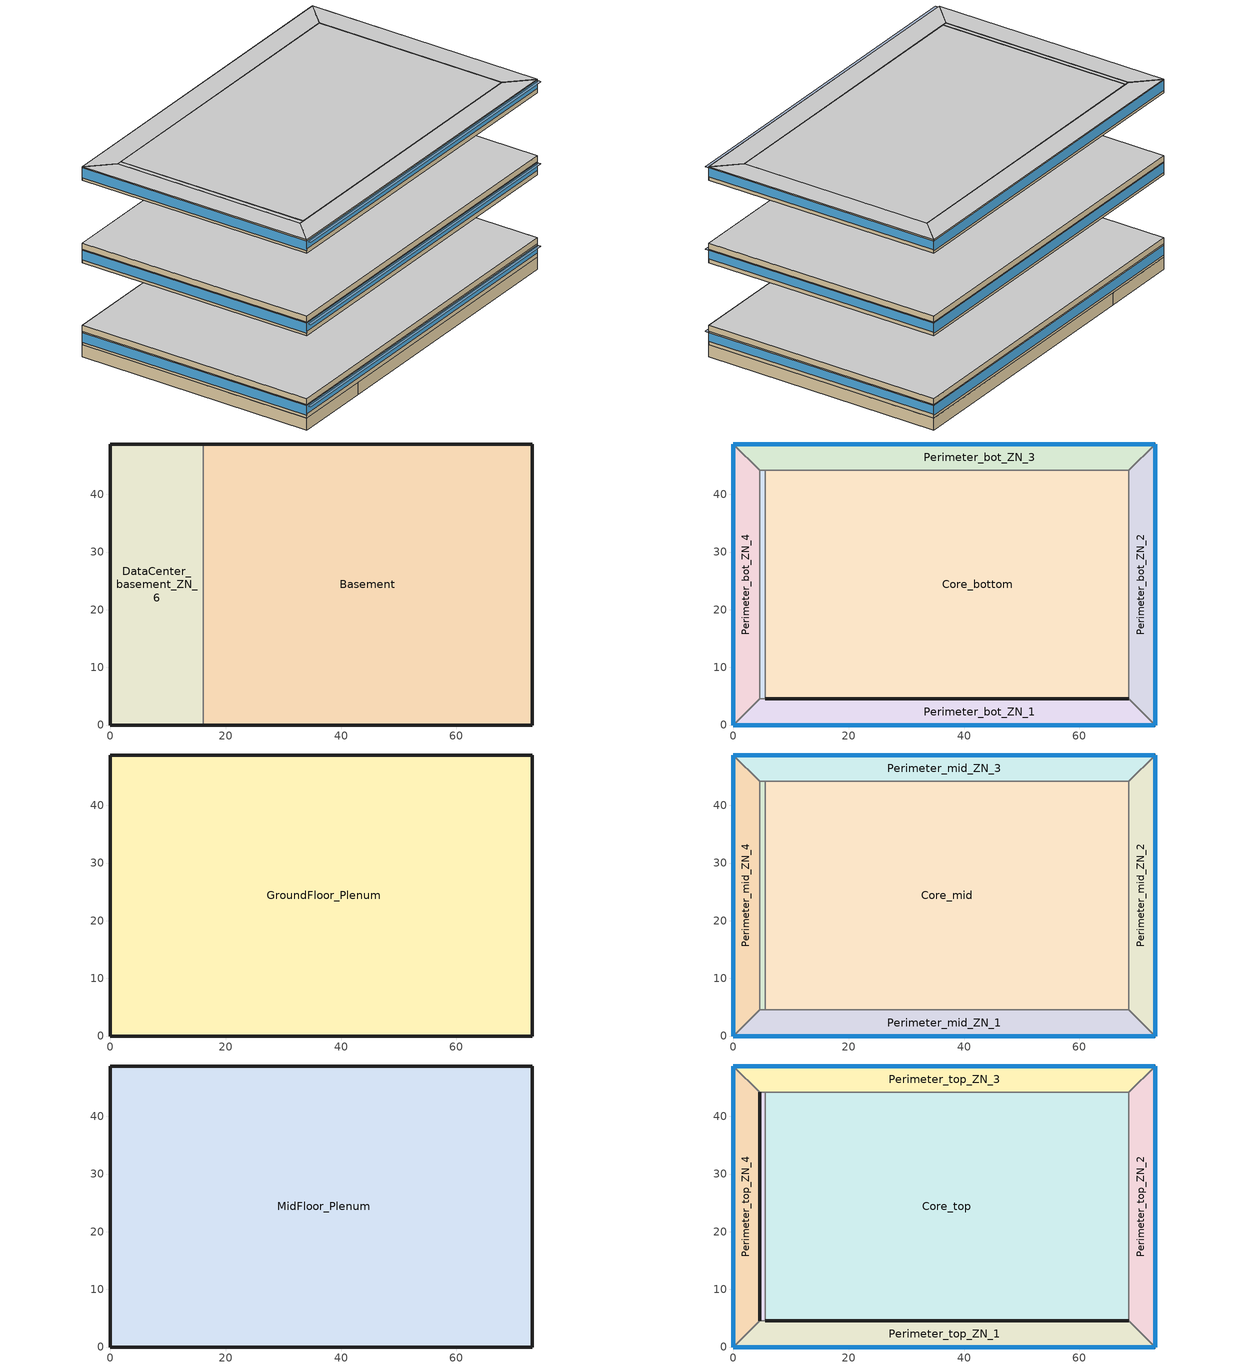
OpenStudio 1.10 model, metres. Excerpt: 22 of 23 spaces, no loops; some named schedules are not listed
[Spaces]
DataCenter_basement_ZN_6
 floor ground (Basement Floor construction): 16.08,48.74 16.08,0 0,0 0,48.74 z-2.44
 wall to Basement: 16.08,0 16.08,48.74 z-2.44:0
 wall ground (Basement Wall construction): 16.08,48.74 0,48.74 0,0 16.08,0 z-2.44:0
Basement
 floor ground (Basement Floor construction): 73.11,48.74 73.11,0 16.08,0 16.08,48.74 z-2.44
 wall ground (Basement Wall construction): 16.08,0 73.11,0 73.11,48.74 16.08,48.74 z-2.44:0
Perimeter_bot_ZN_2
 floor to Basement: 73.11,48.74 73.11,0 68.53,4.57 68.53,44.16 z0
 wall outside: 73.11,0 73.11,48.74 z0:2.74
 wall to Perimeter_bot_ZN_1: 68.53,4.57 73.11,0 z0:2.74
 wall to Perimeter_bot_ZN_3: 73.11,48.74 68.53,44.16 z0:2.74
 wall to Core_bottom: 68.53,44.16 68.53,4.57 z0:2.74
 window: 73.11,0 73.11,48.74 z0.72:2.5
Core_bottom
 floor to DataCenter_basement_ZN_6: 16.08,44.16 16.08,4.57 5.49,4.57 5.49,44.16 z0
 floor to Basement: 68.53,44.16 68.53,4.57 16.08,4.57 16.08,44.16 z0
 wall outside: 5.49,4.57 68.53,4.57 z0:2.74
 wall to Perimeter_bot_ZN_3: 68.53,44.16 5.49,44.16 z0:2.74
 wall to DataCenter_bot_ZN_6: 5.49,44.16 5.49,4.57 z0:2.74
Perimeter_bot_ZN_3
 floor to Basement: 73.11,48.74 68.53,44.16 16.08,44.16 16.08,48.74 z0
 floor to DataCenter_basement_ZN_6: 16.08,48.74 16.08,44.16 4.57,44.16 0,48.74 z0
 wall outside: 73.11,48.74 0,48.74 z0:2.74
 wall to DataCenter_bot_ZN_6: 4.57,44.16 5.49,44.16 z0:2.74
 wall to Perimeter_bot_ZN_4: 0,48.74 4.57,44.16 z0:2.74
 window: 73.11,48.74 0,48.74 z0.52:2.5
DataCenter_bot_ZN_6
 floor to DataCenter_basement_ZN_6: 5.49,44.16 5.49,4.57 4.57,4.57 4.57,44.16 z0
 wall to Perimeter_bot_ZN_1: 4.57,4.57 5.49,4.57 z0:2.74
 wall to Perimeter_bot_ZN_4: 4.57,44.16 4.57,4.57 z0:2.74
Perimeter_bot_ZN_4
 floor to DataCenter_basement_ZN_6: 0,48.74 4.57,44.16 4.57,4.57 0,0 z0
 wall outside: 0,48.74 0,0 z0:2.74
 wall to Perimeter_bot_ZN_1: 0,0 4.57,4.57 z0:2.74
 window: 0,48.74 0,0 z0.52:2.5
Perimeter_bot_ZN_1
 floor to Basement: 68.53,4.57 73.11,0 16.08,0 16.08,4.57 z0
 floor to DataCenter_basement_ZN_6: 16.08,4.57 16.08,0 0,0 4.57,4.57 z0
 wall outside: 0,0 73.11,0 z0:2.74
 wall to Core_top: 68.53,4.57 5.49,4.57 z0:2.74
 window: 0,0 73.11,0 z0.91:2.5
GroundFloor_Plenum
 floor to Perimeter_bot_ZN_3: 73.11,48.74 68.53,44.16 4.57,44.16 0,48.74 z2.74
 floor to Core_bottom: 68.53,44.16 68.53,4.57 5.49,4.57 5.49,44.16 z2.74
 floor to DataCenter_bot_ZN_6: 5.49,44.16 5.49,4.57 4.57,4.57 4.57,44.16 z2.74
 floor to Perimeter_bot_ZN_2: 73.11,48.74 73.11,0 68.53,4.57 68.53,44.16 z2.74
 floor to Perimeter_bot_ZN_1: 68.53,4.57 73.11,0 0,0 4.57,4.57 z2.74
 floor to Perimeter_bot_ZN_4: 0,48.74 4.57,44.16 4.57,4.57 0,0 z2.74
 wall outside: 73.11,48.74 0,48.74 0,0 73.11,0 73.11,48.74 z2.74:3.96
 ceiling adiabatic (Floor Adiabatic construction): 73.11,0 73.11,48.74 0,48.74 0,0 z3.96
Perimeter_mid_ZN_3
 floor adiabatic (Floor Adiabatic construction): 73.11,48.74 68.53,44.16 4.57,44.16 0,48.74 z16.77
 wall outside: 73.11,48.74 0,48.74 z16.77:19.51
 wall to Core_mid: 5.49,44.16 68.53,44.16 z16.77:19.51
 wall to Perimeter_mid_ZN_2: 68.53,44.16 73.11,48.74 z16.77:19.51
 wall to DataCenter_mid_ZN_6: 4.57,44.16 5.49,44.16 z16.77:19.51
 wall to Perimeter_mid_ZN_4: 0,48.74 4.57,44.16 z16.77:19.51
 window: 73.11,48.74 0,48.74 z17.29:19.27
Perimeter_mid_ZN_2
 floor adiabatic (Floor Adiabatic construction): 73.11,48.74 73.11,0 68.53,4.57 68.53,44.16 z16.77
 wall outside: 73.11,0 73.11,48.74 z16.77:19.51
 wall to Core_mid: 68.53,44.16 68.53,4.57 z16.77:19.51
 wall to Perimeter_mid_ZN_1: 68.53,4.57 73.11,0 z16.77:19.51
 window: 73.11,0 73.11,48.74 z17.49:19.27
Perimeter_mid_ZN_4
 floor adiabatic (Floor Adiabatic construction): 0,48.74 4.57,44.16 4.57,4.57 0,0 z16.77
 wall outside: 0,48.74 0,0 z16.77:19.51
 wall to DataCenter_mid_ZN_6: 4.57,4.57 4.57,44.16 z16.77:19.51
 wall to Perimeter_mid_ZN_1: 0,0 4.57,4.57 z16.77:19.51
 window: 0,48.74 0,0 z17.29:19.27
Perimeter_mid_ZN_1
 floor adiabatic (Floor Adiabatic construction): 68.53,4.57 73.11,0 0,0 4.57,4.57 z16.77
 wall outside: 0,0 73.11,0 z16.77:19.51
 wall to Core_mid: 68.53,4.57 5.49,4.57 z16.77:19.51
 wall to DataCenter_mid_ZN_6: 5.49,4.57 4.57,4.57 z16.77:19.51
 window: 0,0 73.11,0 z17.68:19.27
Core_mid
 floor adiabatic (Floor Adiabatic construction): 68.53,44.16 68.53,4.57 5.49,4.57 5.49,44.16 z16.77
 wall to DataCenter_mid_ZN_6: 5.49,44.16 5.49,4.57 z16.77:19.51
DataCenter_mid_ZN_6
 floor adiabatic (Floor Adiabatic construction): 5.49,44.16 5.49,4.57 4.57,4.57 4.57,44.16 z16.77
MidFloor_Plenum
 floor to Perimeter_mid_ZN_2: 73.11,48.74 73.11,0 68.53,4.57 68.53,44.16 z19.51
 floor to Perimeter_mid_ZN_4: 0,48.74 4.57,44.16 4.57,4.57 0,0 z19.51
 floor to Perimeter_mid_ZN_1: 68.53,4.57 73.11,0 0,0 4.57,4.57 z19.51
 floor to DataCenter_mid_ZN_6: 5.49,44.16 5.49,4.57 4.57,4.57 4.57,44.16 z19.51
 floor to Core_mid: 68.53,44.16 68.53,4.57 5.49,4.57 5.49,44.16 z19.51
 floor to Perimeter_mid_ZN_3: 73.11,48.74 68.53,44.16 4.57,44.16 0,48.74 z19.51
 wall outside: 0,0 73.11,0 73.11,48.74 0,48.74 0,0 z19.51:20.73
 ceiling adiabatic (Floor Adiabatic construction): 73.11,0 73.11,48.74 0,48.74 0,0 z20.73
Perimeter_top_ZN_2
 floor adiabatic (Floor Adiabatic construction): 73.11,48.74 73.11,0 68.53,4.57 68.53,44.16 z33.54
 wall outside: 73.11,0 73.11,48.74 z33.54:36.28
 wall to Core_top: 68.53,44.16 68.53,4.57 z33.54:36.28
 wall to Perimeter_top_ZN_3: 73.11,48.74 68.53,44.16 z33.54:36.28
 wall to Perimeter_top_ZN_1: 68.53,4.57 73.11,0 z33.54:36.28
 window: 73.11,0 73.11,48.74 z34.26:36.04
 ceiling to TopFloor_Plenum: 73.11,0 73.11,48.74 68.53,44.16 68.53,4.57 z36.28
DataCenter_top_ZN_6
 floor adiabatic (Floor Adiabatic construction): 5.49,44.16 5.49,4.57 4.57,4.57 4.57,44.16 z33.54
 wall outside: 4.57,44.16 4.57,4.57 z33.54:36.28
 wall to Perimeter_top_ZN_1: 4.57,4.57 5.49,4.57 z33.54:36.28
 wall to Perimeter_top_ZN_3: 5.49,44.16 4.57,44.16 z33.54:36.28
 wall to Core_top: 5.49,4.57 5.49,44.16 z33.54:36.28
 ceiling to TopFloor_Plenum: 5.49,4.57 5.49,44.16 4.57,44.16 4.57,4.57 z36.28
Perimeter_top_ZN_3
 floor adiabatic (Floor Adiabatic construction): 73.11,48.74 68.53,44.16 4.57,44.16 0,48.74 z33.54
 wall outside: 73.11,48.74 0,48.74 z33.54:36.28
 wall to Perimeter_top_ZN_4: 0,48.74 4.57,44.16 z33.54:36.28
 wall to Core_top: 5.49,44.16 68.53,44.16 z33.54:36.28
 window: 73.11,48.74 0,48.74 z34.06:36.04
 ceiling to TopFloor_Plenum: 68.53,44.16 73.11,48.74 0,48.74 4.57,44.16 z36.28
Core_top
 floor adiabatic (Floor Adiabatic construction): 68.53,44.16 68.53,4.57 5.49,4.57 5.49,44.16 z33.54
 ceiling to TopFloor_Plenum: 68.53,4.57 68.53,44.16 5.49,44.16 5.49,4.57 z36.28
Perimeter_top_ZN_1
 floor adiabatic (Floor Adiabatic construction): 68.53,4.57 73.11,0 0,0 4.57,4.57 z33.54
 wall outside: 0,0 73.11,0 / 68.53,4.57 5.49,4.57 z33.54:36.28
 wall to Perimeter_top_ZN_4: 4.57,4.57 0,0 z33.54:36.28
 window: 0,0 73.11,0 z34.45:36.04
 ceiling to TopFloor_Plenum: 73.11,0 68.53,4.57 4.57,4.57 0,0 z36.28
Perimeter_top_ZN_4
 floor adiabatic (Floor Adiabatic construction): 0,48.74 4.57,44.16 4.57,4.57 0,0 z33.54
 wall outside: 0,48.74 0,0 / 4.57,4.57 4.57,44.16 z33.54:36.28
 window: 0,48.74 0,0 z34.06:36.04
 ceiling to TopFloor_Plenum: 0,0 4.57,4.57 4.57,44.16 0,48.74 z36.28
shading: 73.11,-0.79 73.11,0 0,0 0,-0.79 z2.5; 73.11,-0.79 73.11,0 0,0 0,-0.79 z19.27; 73.11,-0.79 73.11,0 0,0 0,-0.79 z36.04
[Site]
Houston Bush Intercontinental_TX_USA: Latitude {deg}=30; Longitude {deg}=-95.37; Time Zone {hr}=-6; Elevation {m}=29; Terrain=City
[Building]
DOE Ref Pre-1980-LargeOffice-ASHRAE 169-2006-2A created: 2016-02-16 11:43:37 -0800: North Axis {deg}=0; Default Construction Set=DOE Ref Pre-1980 - Office - ASHRAE 169-2006-2A
[ClimateZones]
Climate Zone Institution Name 1=ASHRAE; Climate Zone Document Name 1=ANSI/ASHRAE Standard 169; Climate Zone Document Year 1=2006; Climate Zone Institution Name 2=CEC; Climate Zone Document Name 2=California Climate Zone Descriptions; Climate Zone Document Year 2=1995
[Site:GroundTemperature:BuildingSurface]
20.541, 20.346, 20.801, 22.127, 22.752, 22.868, 22.937, 22.96, 22.981, 22.822, 21.631, 20.645
[Site:WaterMainsTemperature]
Calculation Method=Correlation; Annual Average Outdoor Air Temperature {C}=20.3167; Maximum Difference In Monthly Average Outdoor Air Temperatures {deltaC}=17.8
[SizingPeriod:DesignDay] Barometric Pressure {Pa}=100977; Sky Clearness=0; Rain Indicator=0; Snow Indicator=0; Day of Month=21; Daylight Saving Time Indicator=0; Humidity Indicating Type=Wetbulb; Dry-Bulb Temperature Range Modifier Type=DefaultMultipliers
Name | Maximum Dry-Bulb Temperature {C} | Daily Dry-Bulb Temperature Range {deltaC} | Humidity Indicating Conditions at Maximum Dry-Bulb {BasedOnField A3} | Wind Speed {m/s} | Wind Direction {deg} | Month | Day Type | Solar Model Indicator | ASHRAE Taub | ASHRAE Taud
Houston Bush Intercontinental Ann Htg 99.6% Condns DB | -1.6 | 0 | -1.6 | 2.8 | 0 | 1 | WinterDesignDay | ASHRAEClearSky
Houston Bush Intercontinental Ann Clg .4% Condns DB=>MWB | 36 | 10.1 | 24.8 | 3.5 | 170 | 7 | SummerDesignDay | ASHRAETau | 0.499 | 1.97
[Material:NoMass] Thermal Absorptance=0.9; Solar Absorptance=0.7
Name | Roughness | Thermal Resistance {m2-K/W} | Visible Absorptance
CP02 CARPET PAD | VeryRough | 0.21648 | 0.8
Nonres_Floor_Insulation | MediumSmooth | 2.88292 | 0.7
Typical Insulation R-1.96 | Smooth | 0.34506 | 0.7
Typical Carpet Pad | Smooth | 0.21648 | 0.8
Typical Insulation R-8.88 | Smooth | 1.56434 | 0.7
Typical Insulation | Smooth | 0.0282222 | 0.7
[Material]
Name | Roughness | Thickness {m} | Conductivity {W/m-K} | Density {kg/m3} | Specific Heat {J/kg-K} | Thermal Absorptance | Solar Absorptance | Visible Absorptance
100mm Normalweight concrete floor | MediumSmooth | 0.1016 | 2.31 | 2322 | 832
G01 13mm gypsum board | Smooth | 0.0127 | 0.16 | 800 | 1090 | 0.9 | 0.7 | 0.5
M10 200mm concrete block basement wall | MediumRough | 0.2032 | 1.326 | 1842 | 912
4 in. Normalweight Concrete Floor | MediumRough | 0.1016 | 2.31 | 2322 | 832 | 0.9 | 0.7 | 0.7
1IN Stucco | Smooth | 0.0253 | 0.6918 | 1858 | 837 | 0.9 | 0.92 | 0.92
8IN CONCRETE HW RefBldg | Rough | 0.2032 | 1.311 | 2240 | 836.8 | 0.9 | 0.7 | 0.7
1/2IN Gypsum | Smooth | 0.0127 | 0.16 | 784.9 | 830 | 0.9 | 0.4 | 0.4
Roof Membrane | VeryRough | 0.0095 | 0.16 | 1121.29 | 1460 | 0.9 | 0.77 | 0.7
Metal Roof Surface; F08 Metal surface | Smooth | 0.0008 | 45.28 | 7824 | 500 | 0.9 | 0.7 | 0.7
HW CONCRETE | Rough | 0.1016 | 1.31125 | 2240 | 837.36 | 0.9 | 0.7 | 0.7
8 in. Concrete Block Basement Wall | MediumRough | 0.2032 | 1.326 | 1842 | 912 | 0.9 | 0.7 | 0.7
G05 25mm wood | MediumSmooth | 0.0254 | 0.15 | 608 | 1630 | 0.9 | 0.5 | 0.5
Std Wood 6inch | MediumSmooth | 0.15 | 0.12 | 540 | 1210 | 0.9 | 0.7 | 0.7
[Construction]
Floor Adiabatic construction: CP02 CARPET PAD, 100mm Normalweight concrete floor, Nonres_Floor_Insulation
Basement Wall construction: M10 200mm concrete block basement wall
Basement Floor construction: M10 200mm concrete block basement wall, CP02 CARPET PAD
Typical Insulated Exterior Mass Floor: 4 in. Normalweight Concrete Floor, Typical Carpet Pad
Typical Insulated Exterior Mass Wall R-4.35: 1IN Stucco, 8IN CONCRETE HW RefBldg, Typical Insulation R-1.96, 1/2IN Gypsum
Typical IEAD Roof R-10.0: Roof Membrane, Typical Insulation R-8.88, Metal Roof Surface
Typical Interior Floor: 100mm Normalweight concrete floor, CP02 CARPET PAD
Typical Interior Wall: G01 13mm gypsum board, G01 13mm gypsum board
Typical Interior Ceiling: CP02 CARPET PAD, 100mm Normalweight concrete floor
ext-slab-mass: HW CONCRETE, CP02 CARPET PAD
Typical Insulated Basement Mass Wall: 8 in. Concrete Block Basement Wall
U 1.22 SHGC 0.54 Simple Glazing Window: U 1.22 SHGC 0.54 Simple Glazing
Typical Insulated Metal Door: F08 Metal surface, Typical Insulation
Typical Overhead Door: Typical Insulation
Typical Interior Window: Clear 3mm
Typical Interior Door; Typical Interior Partition: G05 25mm wood
InteriorFurnishings: Std Wood 6inch
[DefaultConstructionSet]
DOE Ref Pre-1980 - Office - ASHRAE 169-2006-2A: Default Exterior Surface Constructions=Default Surface Constructions 1; Default Interior Surface Constructions=Default Surface Constructions 2; Default Ground Contact Surface Constructions=Default Surface Constructions 3; Default Exterior SubSurface Constructions=Default Sub Surface Constructions 1; Default Interior SubSurface Constructions=Default Sub Surface Constructions 2; Interior Partition Construction=Typical Interior Partition
[DefaultSurfaceConstructions]
Name | Floor Construction | Wall Construction | Roof Ceiling Construction
Default Surface Constructions 1 | Typical Insulated Exterior Mass Floor | Typical Insulated Exterior Mass Wall R-4.35 | Typical IEAD Roof R-10.0
Default Surface Constructions 2 | Typical Interior Floor | Typical Interior Wall | Typical Interior Ceiling
Default Surface Constructions 3 | ext-slab-mass | Typical Insulated Basement Mass Wall
[DefaultSubSurfaceConstructions]
Name | Fixed Window Construction | Operable Window Construction | Door Construction | Overhead Door Construction | Tubular Daylight Dome Construction | Tubular Daylight Diffuser Construction
Default Sub Surface Constructions 1 | U 1.22 SHGC 0.54 Simple Glazing Window | U 1.22 SHGC 0.54 Simple Glazing Window | Typical Insulated Metal Door | Typical Overhead Door | Typical Interior Window | Typical Interior Window
Default Sub Surface Constructions 2 | Typical Interior Window | Typical Interior Window | Typical Interior Door
[WindowMaterial:SimpleGlazingSystem]
U 1.22 SHGC 0.54 Simple Glazing: U-Factor {W/m2-K}=6.92748; Solar Heat Gain Coefficient=0.54; Visible Transmittance=0.38
[WindowMaterial:Glazing]
Clear 3mm: Optical Data Type=SpectralAverage; Thickness {m}=0.003; Solar Transmittance at Normal Incidence=0.837; Front Side Solar Reflectance at Normal Incidence=0.075; Back Side Solar Reflectance at Normal Incidence=0.075; Visible Transmittance at Normal Incidence=0.898; Front Side Visible Reflectance at Normal Incidence=0.081; Back Side Visible Reflectance at Normal Incidence=0.081; Infrared Transmittance at Normal Incidence=0; Front Side Infrared Hemispherical Emissivity=0.84; Back Side Infrared Hemispherical Emissivity=0.84; Conductivity {W/m-K}=0.9; Dirt Correction Factor for Solar and Visible Transmittance=1; Solar Diffusing=No
[Space]
Name | Space Type | Thermal Zone | Part of Total Floor Area
Perimeter_bot_ZN_2 | Office WholeBuilding - Lg Office | Perimeter_bot_ZN_2 ZN | Yes
DataCenter_basement_ZN_6 | Office WholeBuilding - Lg Office | DataCenter_basement_ZN_6 ZN
DataCenter_top_ZN_6 | Office WholeBuilding - Lg Office | DataCenter_top_ZN_6 ZN
Core_bottom | Office WholeBuilding - Lg Office | Core_bottom ZN | Yes
Perimeter_mid_ZN_3 | Office WholeBuilding - Lg Office | Perimeter_mid_ZN_3 ZN | Yes
Perimeter_mid_ZN_2 | Office WholeBuilding - Lg Office | Perimeter_mid_ZN_2 ZN | Yes
MidFloor_Plenum |  | MidFloor_Plenum ZN | No
Perimeter_bot_ZN_3 | Office WholeBuilding - Lg Office | Perimeter_bot_ZN_3 ZN | Yes
GroundFloor_Plenum |  | GroundFloor_Plenum ZN | No
Perimeter_mid_ZN_4 | Office WholeBuilding - Lg Office | Perimeter_mid_ZN_4 ZN | Yes
Perimeter_top_ZN_3 | Office WholeBuilding - Lg Office | Perimeter_top_ZN_3 ZN | Yes
Perimeter_top_ZN_2 | Office WholeBuilding - Lg Office | Perimeter_top_ZN_2 ZN | Yes
DataCenter_bot_ZN_6 | Office WholeBuilding - Lg Office | DataCenter_bot_ZN_6 ZN
Perimeter_mid_ZN_1 | Office WholeBuilding - Lg Office | Perimeter_mid_ZN_1 ZN | Yes
Core_mid | Office WholeBuilding - Lg Office | Core_mid ZN | Yes
Perimeter_bot_ZN_4 | Office WholeBuilding - Lg Office | Perimeter_bot_ZN_4 ZN | Yes
Perimeter_bot_ZN_1 | Office WholeBuilding - Lg Office | Perimeter_bot_ZN_1 ZN | Yes
Basement | Office WholeBuilding - Lg Office | Basement ZN | Yes
DataCenter_mid_ZN_6 | Office WholeBuilding - Lg Office | DataCenter_mid_ZN_6 ZN
Core_top | Office WholeBuilding - Lg Office | Core_top ZN | Yes
Perimeter_top_ZN_1 | Office WholeBuilding - Lg Office | Perimeter_top_ZN_1 ZN | Yes
Perimeter_top_ZN_4 | Office WholeBuilding - Lg Office | Perimeter_top_ZN_4 ZN | Yes
[SpaceType]
Office WholeBuilding - Lg Office: Default Schedule Set=Office WholeBuilding - Lg Office Schedule Set; Design Specification Outdoor Air Object=Office WholeBuilding - Lg Office Ventilation; Standards Building Type=Office; Standards Space Type=WholeBuilding - Lg Office
[People:Definition]
Office WholeBuilding - Lg Office People Definition: Number of People Calculation Method=People/Area; People per Space Floor Area {person/m2}=0.0538196; Fraction Radiant=0.3
[People]
Office WholeBuilding - Lg Office People: People Definition=Office WholeBuilding - Lg Office People Definition; Space or SpaceType=Office WholeBuilding - Lg Office; Work Efficiency Schedule=Work Efficiency Schedule; Clothing Insulation Schedule=Clothing Schedule; Air Velocity Schedule=Air Velocity Schedule
[Lights:Definition]
Office WholeBuilding - Lg Office Lights Definition: Design Level Calculation Method=Watts/Area; Watts per Space Floor Area {W/m2}=16.1459; Fraction Radiant=0.7; Fraction Visible=0.2
[Lights]
Office WholeBuilding - Lg Office Lights: Lights Definition=Office WholeBuilding - Lg Office Lights Definition; Space or SpaceType=Office WholeBuilding - Lg Office
[ElectricEquipment:Definition]
Office WholeBuilding - Lg Office Elec Equip Definition: Design Level Calculation Method=Watts/Area; Watts per Space Floor Area {W/m2}=10.7639; Fraction Radiant=0.5
[ElectricEquipment]
Office WholeBuilding - Lg Office Elec Equip: Electric Equipment Definition=Office WholeBuilding - Lg Office Elec Equip Definition; Space or SpaceType=Office WholeBuilding - Lg Office
[DesignSpecification:OutdoorAir]
Office WholeBuilding - Lg Office Ventilation: Outdoor Air Method=Sum; Outdoor Air Flow per Person {m3/s-person}=0.00943895
[DefaultScheduleSet]
Office WholeBuilding - Lg Office Schedule Set: Number of People Schedule=Large Office Bldg Occ; People Activity Level Schedule=Large Office Activity; Lighting Schedule=Large Office Bldg Light; Electric Equipment Schedule=Large Office Bldg Equip; Infiltration Schedule=Large Office Infil Quarter On
[ThermostatSetpoint:DualSetpoint]
Office WholeBuilding - Lg Office Thermostat: Heating Setpoint Temperature Schedule=Large Office HtgSetp; Cooling Setpoint Temperature Schedule=Large Office ClgSetp
[InternalMass:Definition]
Internal Mass Definition 1: Construction=InteriorFurnishings; Design Level Calculation Method=SurfaceArea/Area; Surface Area per Space Floor Area=2
[InternalMass] Internal Mass Definition=Internal Mass Definition 1
Name | Space or SpaceType
Perimeter_bot_ZN_1 Mass | Perimeter_bot_ZN_1
Perimeter_bot_ZN_2 Mass | Perimeter_bot_ZN_2
Perimeter_bot_ZN_3 Mass | Perimeter_bot_ZN_3
Perimeter_bot_ZN_4 Mass | Perimeter_bot_ZN_4
Core_bottom Mass | Core_bottom
Perimeter_mid_ZN_1 Mass | Perimeter_mid_ZN_1
Perimeter_mid_ZN_2 Mass | Perimeter_mid_ZN_2
Perimeter_mid_ZN_3 Mass | Perimeter_mid_ZN_3
Perimeter_mid_ZN_4 Mass | Perimeter_mid_ZN_4
Core_mid Mass | Core_mid
Perimeter_top_ZN_1 Mass | Perimeter_top_ZN_1
Perimeter_top_ZN_2 Mass | Perimeter_top_ZN_2
Perimeter_top_ZN_3 Mass | Perimeter_top_ZN_3
Perimeter_top_ZN_4 Mass | Perimeter_top_ZN_4
Core_top Mass | Core_top
Basement Mass | Basement
[ThermalZone] Use Ideal Air Loads=No
Name | Thermostat | Multiplier
GroundFloor_Plenum ZN; MidFloor_Plenum ZN
DataCenter_top_ZN_6 ZN; Perimeter_top_ZN_3 ZN; Perimeter_top_ZN_4 ZN; DataCenter_bot_ZN_6 ZN; Perimeter_bot_ZN_2 ZN; Basement ZN; Core_top ZN; DataCenter_mid_ZN_6 ZN; Perimeter_bot_ZN_3 ZN; DataCenter_basement_ZN_6 ZN; Perimeter_top_ZN_1 ZN; Perimeter_bot_ZN_1 ZN; Perimeter_bot_ZN_4 ZN; Perimeter_top_ZN_2 ZN; Core_bottom ZN | Office WholeBuilding - Lg Office Thermostat
Perimeter_mid_ZN_3 ZN; Perimeter_mid_ZN_4 ZN; Perimeter_mid_ZN_2 ZN; Perimeter_mid_ZN_1 ZN; Core_mid ZN | Office WholeBuilding - Lg Office Thermostat | 10
[Exterior:Lights:Definition]
Name | Design Level {W}
NonDimming Exterior Lights Def | 61595
Fuel equipment 1 Def | 244443
[Exterior:Lights]
Name | Exterior Lights Definition | Schedule | Control Option
NonDimming Exterior Lights Def | NonDimming Exterior Lights Def | Always On | AstronomicalClock
Fuel equipment 1 | Fuel equipment 1 Def | Large Office BLDG ELEVATORS | ScheduleNameOnly
